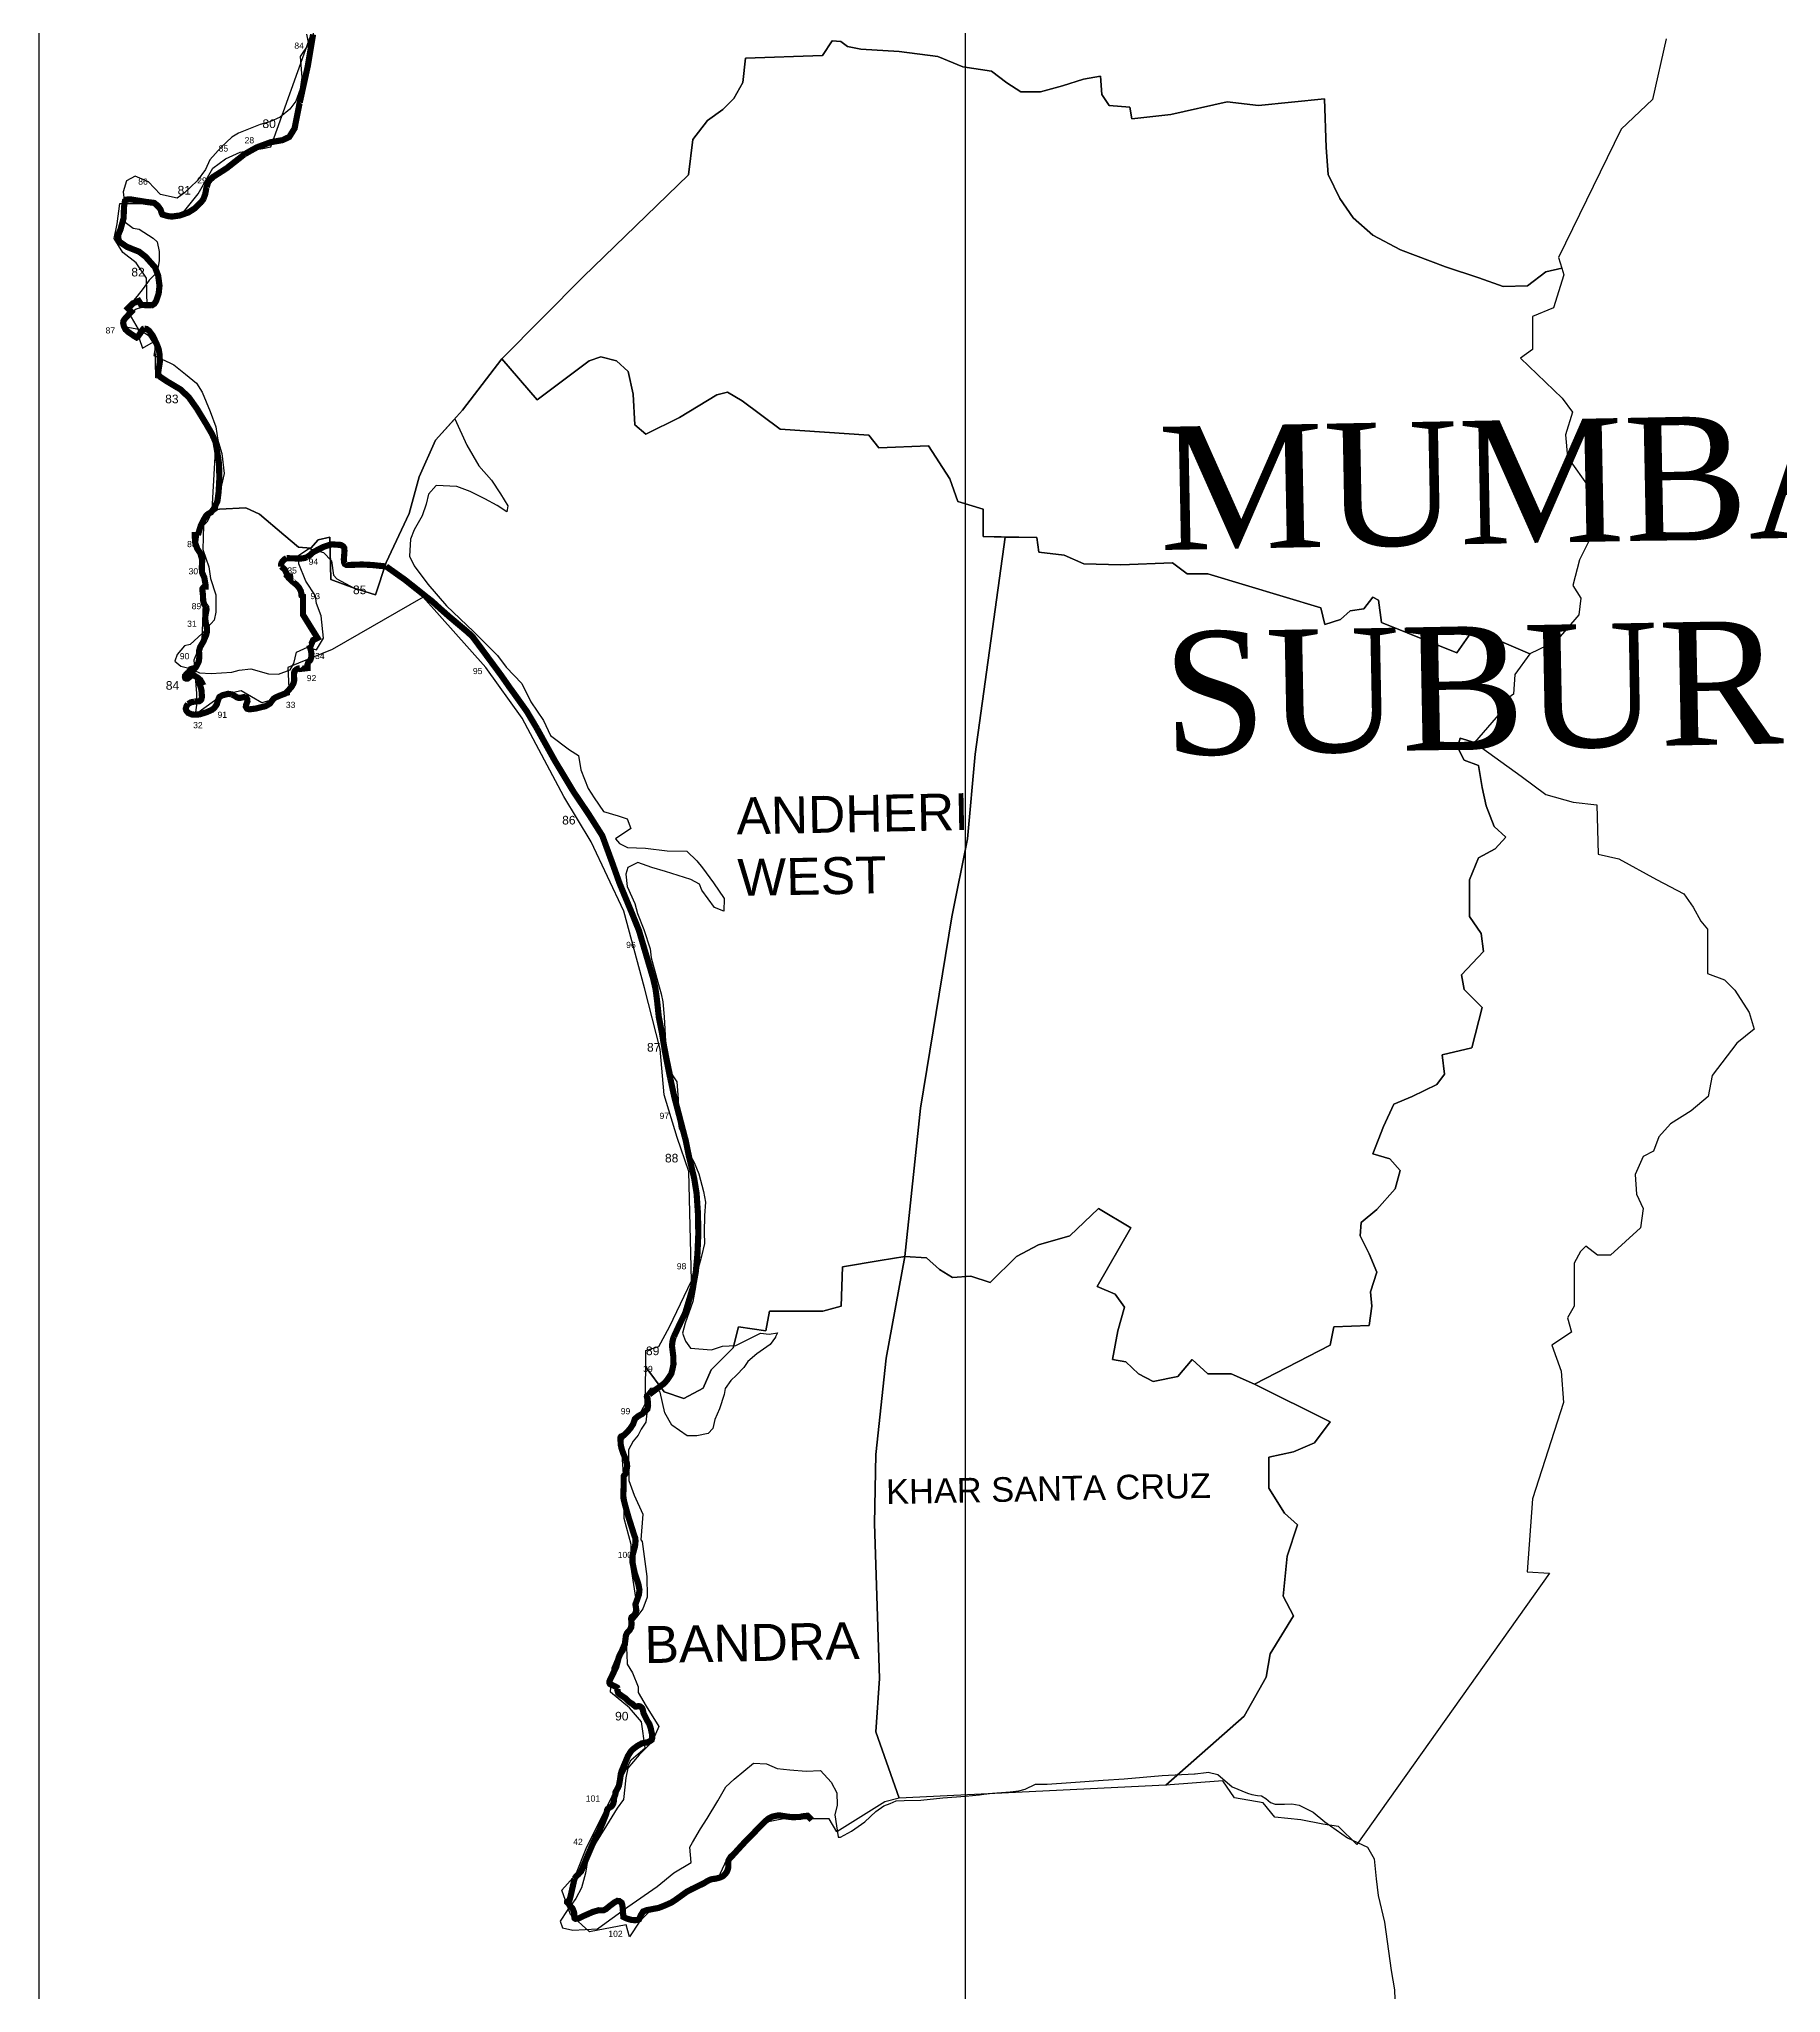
# Model space of a CAD drawing. Header units: metres. Extents: x 261539 to 287678, y 2086645 to 2213332.
# Drawn here: x 266023 to 280170, y 2106264 to 2122128 of the extents above; entities that cross this region are included whole.
import ezdxf

# ---------------------------------------------------------------- set-up
doc = ezdxf.new("R2010")
doc.units = ezdxf.units.M
for name, color, linetype in [('ARTIFICIALLY PROTECTED', 10, 'Continuous'), ('COASTLINE', 5, 'Continuous'), ('DISTRICT BOUNDRY', 86, 'Continuous'), ('NATURALLY PROTECTED', 3, 'Continuous'), ('ROCKY AREA', 12, 'Continuous'), ('TALUKA NAME', 5, 'Continuous'), ('UNPROTECTED', 130, 'Continuous'), ('UNPROTECTED DUE TO CREEK', 150, 'Continuous'), ('village', 22, 'Continuous'), ('VILLAGE BOUNDRY', 10, 'Continuous'), ('VILLAGE NAME', 250, 'Continuous')]:
    doc.layers.add(name, color=color, linetype=linetype)
doc.styles.get("Standard").update_dxf_attribs({"font": 'arial.ttf'})
picture_1 = doc.add_image_def('image1.ecw', size_in_pixel=(402950, 2287719.0))

msp = doc.modelspace()

# ---------------------------------------------------------------- linework, layer by layer
at = {"layer": 'ARTIFICIALLY PROTECTED', "const_width": 50, "flags": 128}
for points in [[(268248, 2122166), (268205, 2121908), (268140, 2121613)], [(267693, 2121194), (267691, 2121193), (267547, 2121080), (267505, 2121053), (267436, 2121009), (267423, 2120996)], [(267358, 2120831), (267356, 2120826), (267336, 2120801), (267288, 2120754), (267236, 2120721), (267166, 2120696), (267101, 2120687), (267068, 2120691), (267024, 2120704), (267019, 2120714), (267013, 2120733), (267010, 2120743), (266988, 2120774), (266958, 2120798), (266894, 2120806), (266763, 2120827), (266733, 2120825), (266720, 2120813), (266713, 2120768), (266709, 2120673), (266684, 2120582), (266666, 2120540), (266665, 2120508), (266678, 2120481), (266735, 2120442), (266789, 2120420)], [(266939, 2119967), (266853, 2119969), (266832, 2120002), (266786, 2119983), (266744, 2119941), (266772, 2119913), (266753, 2119894), (266716, 2119853), (266707, 2119838), (266706, 2119821), (266712, 2119796), (266726, 2119769), (266747, 2119750), (266795, 2119717), (266815, 2119705), (266824, 2119711), (266849, 2119746), (266869, 2119775), (266877, 2119778)], [(267313, 2118102), (267287, 2118101), (267290, 2118041), (267307, 2117991), (267327, 2117961)], [(268033, 2117914), (268053, 2117913), (268138, 2117910), (268164, 2117912), (268183, 2117916), (268199, 2117922)], [(268217, 2117208), (268233, 2117212), (268248, 2117248), (268268, 2117257), (268284, 2117265), (268167, 2117453), (268166, 2117474), (268167, 2117505), (268167, 2117604), (268154, 2117611), (268152, 2117630), (268149, 2117646), (268133, 2117675), (268114, 2117697), (268086, 2117719), (268061, 2117742), (268054, 2117750), (268063, 2117751), (268062, 2117763), (268046, 2117761), (268036, 2117783), (268020, 2117818), (267990, 2117847)], [(267374, 2117700), (267375, 2117693), (267375, 2117682), (267362, 2117681), (267354, 2117673), (267349, 2117664), (267349, 2117653), (267353, 2117622), (267356, 2117566), (267364, 2117538), (267377, 2117520)], [(269174, 2117595), (269214, 2117564), (269281, 2117503), (269349, 2117443), (269505, 2117312), (269544, 2117275), (269645, 2117139), (269775, 2116963), (269847, 2116860), (269882, 2116812), (269984, 2116669), (270066, 2116531)], [(267366, 2117258), (267357, 2117236), (267331, 2117192), (267322, 2117161), (267324, 2117106), (267319, 2117071), (267300, 2117033), (267277, 2117007), (267270, 2117001), (267264, 2117015), (267254, 2117012), (267245, 2116997), (267235, 2116986), (267218, 2116971), (267208, 2116958), (267207, 2116949), (267210, 2116939), (267218, 2116935), (267229, 2116936), (267246, 2116949), (267263, 2116963), (267274, 2116965), (267290, 2116956), (267315, 2116940), (267333, 2116924), (267344, 2116904), (267323, 2116897), (267334, 2116872), (267342, 2116840), (267344, 2116810), (267346, 2116789), (267340, 2116766), (267333, 2116757), (267322, 2116751), (267284, 2116749)], [(268141, 2117019), (268145, 2117014), (268204, 2117021), (268203, 2117048), (268208, 2117065), (268215, 2117073)], [(267439, 2116692), (267449, 2116701), (267466, 2116726), (267476, 2116760), (267487, 2116786), (267511, 2116800), (267559, 2116812), (267588, 2116807), (267591, 2116805)], [(270677, 2115442), (270680, 2115434), (270737, 2115274), (270846, 2115011), (270895, 2114890), (270946, 2114717), (271009, 2114504), (271028, 2114423), (271037, 2114360), (271043, 2114311), (271056, 2114188), (271066, 2114138)], [(271148, 2113694), (271151, 2113682), (271182, 2113538), (271221, 2113390), (271267, 2113213)], [(271338, 2112901), (271344, 2112874), (271363, 2112755), (271374, 2112592), (271377, 2112427), (271370, 2112267), (271357, 2112121), (271335, 2112000), (271271, 2111786), (271215, 2111671), (271179, 2111593)], [(270978, 2111122), (270970, 2111118), (270962, 2111112), (270963, 2111100), (270968, 2111058), (270969, 2111032), (270963, 2111003), (270923, 2110966), (270885, 2110945), (270862, 2110924), (270847, 2110881), (270832, 2110859), (270829, 2110853), (270805, 2110824), (270774, 2110793), (270750, 2110782), (270746, 2110777), (270744, 2110770), (270747, 2110714), (270753, 2110687), (270754, 2110682), (270768, 2110642), (270788, 2110594), (270797, 2110565), (270799, 2110540), (270793, 2110504), (270785, 2110478), (270775, 2110467), (270771, 2110460), (270770, 2110449)], [(270770, 2110449), (270770, 2110363), (270768, 2110315), (270769, 2110280), (270781, 2110229), (270811, 2110123), (270856, 2109981), (270864, 2109960), (270865, 2109954), (270867, 2109932), (270863, 2109892), (270843, 2109817), (270842, 2109760), (270861, 2109670), (270890, 2109583), (270899, 2109537), (270895, 2109500), (270879, 2109454), (270866, 2109419), (270869, 2109401), (270874, 2109369), (270866, 2109344), (270851, 2109327), (270835, 2109315), (270831, 2109303), (270835, 2109258), (270832, 2109232), (270820, 2109211), (270797, 2109185), (270789, 2109166), (270780, 2109093), (270762, 2109044), (270749, 2109026), (270742, 2109013), (270732, 2108992), (270729, 2108982), (270711, 2108912), (270663, 2108812), (270655, 2108794), (270654, 2108782), (270659, 2108772), (270698, 2108754), (270718, 2108743), (270721, 2108735)], [(270926, 2108292), (270919, 2108290), (270883, 2108270), (270852, 2108247), (270831, 2108227), (270806, 2108189), (270758, 2108075), (270752, 2108059), (270750, 2108051), (270748, 2108045), (270740, 2107989), (270732, 2107947), (270724, 2107929), (270704, 2107893), (270704, 2107881), (270701, 2107869), (270694, 2107855), (270693, 2107843), (270691, 2107820), (270686, 2107800), (270678, 2107786), (270670, 2107777), (270657, 2107769), (270640, 2107757), (270636, 2107748), (270628, 2107714), (270604, 2107654)], [(270372, 2107193), (270338, 2107043), (270329, 2107013), (270319, 2107008), (270312, 2107003), (270312, 2106999), (270330, 2106979), (270356, 2106948), (270368, 2106918), (270369, 2106886), (270372, 2106870), (270380, 2106865), (270405, 2106869), (270451, 2106891), (270522, 2106922), (270568, 2106935), (270607, 2106934), (270629, 2106946), (270660, 2106972), (270698, 2107000), (270719, 2107011), (270736, 2107009), (270754, 2106996), (270760, 2106977), (270763, 2106948), (270768, 2106881), (270794, 2106868), (270831, 2106857), (270861, 2106854), (270885, 2106856), (270896, 2106861), (270910, 2106895), (270929, 2106925), (270955, 2106935), (271002, 2106944), (271055, 2106954), (271096, 2106970), (271124, 2106982), (271158, 2106997), (271193, 2107020), (271286, 2107087), (271325, 2107107), (271422, 2107154), (271452, 2107173), (271470, 2107182), (271490, 2107188), (271516, 2107191), (271542, 2107197), (271566, 2107206), (271581, 2107215), (271594, 2107228), (271606, 2107243), (271614, 2107259), (271620, 2107281), (271620, 2107307), (271620, 2107320), (271622, 2107338), (271627, 2107349), (271743, 2107476), (271887, 2107624), (271922, 2107658), (271938, 2107673), (271955, 2107684), (271975, 2107694), (272000, 2107700), (272027, 2107705), (272044, 2107704), (272094, 2107696), (272144, 2107690), (272204, 2107693), (272226, 2107698), (272264, 2107702), (272298, 2107669)]]:
    msp.add_lwpolyline(points, dxfattribs=at)
at = {"layer": 'COASTLINE', "flags": 128}
msp.add_lwpolyline([(268257, 2122221), (268205, 2121908), (268139, 2121611), (268098, 2121403), (268055, 2121334), (268001, 2121308), (267904, 2121291), (267791, 2121249), (267691, 2121193), (267547, 2121080), (267505, 2121053), (267436, 2121009), (267411, 2120985), (267396, 2120965), (267382, 2120922), (267372, 2120868), (267356, 2120826), (267336, 2120801), (267288, 2120754), (267236, 2120721), (267166, 2120696), (267101, 2120687), (267068, 2120691), (267024, 2120704), (267019, 2120714), (267010, 2120743), (266988, 2120774), (266958, 2120798), (266894, 2120806), (266763, 2120827), (266733, 2120825), (266720, 2120813), (266713, 2120768), (266709, 2120673), (266684, 2120582), (266666, 2120540), (266665, 2120508), (266678, 2120481), (266735, 2120442), (266835, 2120402), (266888, 2120361), (266965, 2120274), (266990, 2120207), (267001, 2120126), (266994, 2120062), (266974, 2120003), (266960, 2119980), (266941, 2119967), (266853, 2119969), (266832, 2120002), (266786, 2119983), (266744, 2119941), (266772, 2119913), (266753, 2119894), (266716, 2119853), (266707, 2119838), (266706, 2119821), (266712, 2119796), (266726, 2119769), (266747, 2119750), (266795, 2119717), (266815, 2119705), (266824, 2119711), (266849, 2119746), (266869, 2119775), (266877, 2119778), (266897, 2119774), (266916, 2119760), (266947, 2119719), (266980, 2119648), (266994, 2119611), (267001, 2119571), (267004, 2119509), (266998, 2119470), (266990, 2119421), (266993, 2119403), (267007, 2119385), (267068, 2119345), (267174, 2119282), (267241, 2119217), (267304, 2119128), (267383, 2118998), (267428, 2118920), (267456, 2118855), (267472, 2118763), (267484, 2118683), (267487, 2118564), (267481, 2118450), (267471, 2118374), (267440, 2118312), (267420, 2118286), (267396, 2118273), (267379, 2118257), (267360, 2118226), (267335, 2118174), (267313, 2118102), (267287, 2118101), (267290, 2118041), (267307, 2117991), (267333, 2117952), (267347, 2117928), (267347, 2117881), (267344, 2117834), (267347, 2117795), (267365, 2117755), (267375, 2117693), (267375, 2117682), (267362, 2117681), (267354, 2117673), (267349, 2117664), (267349, 2117653), (267353, 2117622), (267356, 2117566), (267364, 2117538), (267381, 2117514), (267383, 2117495), (267373, 2117443), (267373, 2117416), (267378, 2117378), (267385, 2117355), (267387, 2117318), (267379, 2117288), (267357, 2117236), (267331, 2117192), (267322, 2117161), (267324, 2117106), (267319, 2117071), (267300, 2117033), (267277, 2117007), (267270, 2117001), (267264, 2117015), (267254, 2117012), (267245, 2116997), (267235, 2116986), (267218, 2116971), (267208, 2116958), (267207, 2116949), (267210, 2116939), (267218, 2116935), (267229, 2116936), (267246, 2116949), (267263, 2116963), (267274, 2116965), (267290, 2116956), (267315, 2116940), (267333, 2116924), (267344, 2116904), (267323, 2116897), (267334, 2116872), (267342, 2116840), (267344, 2116810), (267346, 2116789), (267340, 2116766), (267333, 2116757), (267322, 2116751), (267284, 2116749), (267257, 2116743), (267232, 2116730), (267220, 2116712), (267214, 2116691), (267219, 2116675), (267234, 2116657), (267265, 2116644), (267290, 2116643), (267326, 2116645), (267384, 2116663), (267429, 2116683), (267449, 2116701), (267466, 2116726), (267476, 2116760), (267487, 2116786), (267511, 2116800), (267559, 2116812), (267588, 2116807), (267614, 2116794), (267630, 2116783), (267644, 2116779), (267659, 2116779), (267687, 2116786), (267707, 2116779), (267714, 2116767), (267715, 2116750), (267705, 2116724), (267702, 2116707), (267712, 2116691), (267730, 2116686), (267781, 2116692), (267863, 2116712), (267898, 2116733), (267926, 2116771), (267942, 2116782), (267977, 2116797), (268021, 2116814), (268043, 2116835), (268068, 2116862), (268075, 2116872), (268089, 2116896), (268095, 2116922), (268093, 2116964), (268095, 2116988), (268102, 2117001), (268116, 2117012), (268126, 2117017), (268141, 2117019), (268145, 2117014), (268204, 2117021), (268203, 2117048), (268208, 2117065), (268227, 2117088), (268233, 2117107), (268235, 2117139), (268228, 2117174), (268217, 2117208), (268233, 2117212), (268248, 2117248), (268268, 2117257), (268284, 2117265), (268167, 2117453), (268166, 2117474), (268167, 2117505), (268167, 2117604), (268154, 2117611), (268152, 2117630), (268149, 2117646), (268133, 2117675), (268114, 2117697), (268086, 2117719), (268061, 2117742), (268054, 2117750), (268063, 2117751), (268062, 2117763), (268046, 2117761), (268036, 2117783), (268020, 2117818), (267990, 2117847), (267988, 2117862), (267992, 2117875), (267999, 2117887), (268016, 2117904), (268033, 2117914), (268053, 2117913), (268138, 2117910), (268164, 2117912), (268183, 2117916), (268199, 2117922), (268221, 2117937), (268248, 2117961), (268283, 2117980), (268333, 2118005), (268378, 2118020), (268405, 2118026), (268436, 2118023), (268474, 2118021), (268493, 2118009), (268502, 2117996), (268503, 2117971), (268498, 2117903), (268501, 2117876), (268506, 2117866), (268519, 2117859), (268534, 2117858), (268590, 2117860), (268645, 2117862), (268727, 2117858), (268842, 2117846), (268997, 2117736), (269214, 2117564), (269349, 2117443), (269505, 2117312), (269544, 2117275), (269645, 2117139), (269775, 2116963), (269847, 2116860), (269984, 2116669), (270079, 2116508), (270147, 2116376), (270212, 2116268), (270365, 2116014), (270486, 2115835), (270597, 2115660), (270680, 2115434), (270737, 2115274), (270846, 2115011), (270895, 2114890), (270946, 2114717), (271009, 2114504), (271028, 2114423), (271037, 2114360), (271043, 2114311), (271056, 2114188), (271082, 2114056), (271106, 2113906), (271151, 2113682), (271182, 2113538), (271221, 2113390), (271274, 2113189), (271300, 2113060), (271344, 2112874), (271363, 2112755), (271374, 2112592), (271377, 2112427), (271370, 2112267), (271357, 2112121), (271335, 2112000), (271271, 2111786), (271215, 2111671), (271176, 2111587), (271168, 2111558), (271163, 2111518), (271174, 2111430), (271175, 2111367), (271158, 2111292), (271126, 2111243), (271100, 2111213), (271057, 2111181), (271006, 2111144), (270978, 2111122), (270970, 2111118), (270962, 2111112), (270963, 2111100), (270968, 2111058), (270969, 2111032), (270963, 2111003), (270923, 2110966), (270885, 2110945), (270862, 2110924), (270847, 2110881), (270832, 2110859), (270829, 2110853), (270805, 2110824), (270774, 2110793), (270750, 2110782), (270746, 2110777), (270744, 2110770), (270747, 2110714), (270754, 2110682), (270768, 2110642), (270788, 2110594), (270797, 2110565), (270799, 2110540), (270793, 2110504), (270785, 2110478), (270775, 2110467), (270771, 2110460), (270770, 2110449), (270770, 2110363), (270768, 2110315), (270769, 2110280), (270781, 2110229), (270811, 2110123), (270856, 2109981), (270864, 2109960), (270867, 2109932), (270863, 2109892), (270843, 2109817), (270842, 2109760), (270861, 2109670), (270890, 2109583), (270899, 2109537), (270895, 2109500), (270879, 2109454), (270866, 2109419), (270869, 2109401), (270874, 2109369), (270866, 2109344), (270851, 2109327), (270835, 2109315), (270831, 2109303), (270835, 2109258), (270832, 2109232), (270820, 2109211), (270797, 2109185), (270789, 2109166), (270780, 2109093), (270762, 2109044), (270749, 2109026), (270742, 2109013), (270732, 2108992), (270729, 2108982), (270711, 2108912), (270663, 2108812), (270655, 2108794), (270654, 2108782), (270659, 2108772), (270698, 2108754), (270718, 2108743), (270721, 2108735), (270719, 2108723), (270722, 2108713), (270726, 2108698), (270739, 2108687), (270770, 2108666), (270786, 2108655), (270808, 2108633), (270824, 2108620), (270842, 2108610), (270852, 2108600), (270866, 2108589), (270876, 2108589), (270890, 2108593), (270904, 2108590), (270919, 2108579), (270925, 2108567), (270933, 2108532), (270960, 2108478), (270979, 2108447), (270990, 2108415), (271001, 2108363), (271001, 2108363), (271002, 2108332), (270998, 2108318), (270990, 2108312), (270973, 2108302), (270960, 2108297), (270942, 2108296), (270919, 2108290), (270883, 2108270), (270852, 2108247), (270831, 2108227), (270806, 2108189), (270758, 2108075), (270752, 2108059), (270748, 2108045), (270740, 2107989), (270732, 2107947), (270724, 2107929), (270704, 2107893), (270704, 2107881), (270701, 2107869), (270694, 2107855), (270693, 2107843), (270691, 2107820), (270686, 2107800), (270678, 2107786), (270670, 2107777), (270657, 2107769), (270640, 2107757), (270636, 2107748), (270628, 2107714), (270600, 2107644), (270574, 2107584), (270546, 2107530), (270512, 2107457), (270468, 2107354), (270426, 2107252), (270400, 2107224), (270387, 2107213), (270372, 2107193), (270338, 2107043), (270329, 2107013), (270319, 2107008), (270312, 2107003), (270312, 2106999), (270330, 2106979), (270356, 2106948), (270368, 2106918), (270369, 2106886), (270372, 2106870), (270380, 2106865), (270405, 2106869), (270451, 2106891), (270522, 2106922), (270568, 2106935), (270607, 2106934), (270629, 2106946), (270660, 2106972), (270698, 2107000), (270719, 2107011), (270736, 2107009), (270754, 2106996), (270760, 2106977), (270763, 2106948), (270768, 2106881), (270794, 2106868), (270831, 2106857), (270861, 2106854), (270885, 2106856), (270896, 2106861), (270910, 2106895), (270929, 2106925), (270955, 2106935), (271002, 2106944), (271055, 2106954), (271096, 2106970), (271124, 2106982), (271158, 2106997), (271207, 2107030), (271286, 2107087), (271325, 2107107), (271422, 2107154), (271452, 2107173), (271470, 2107182), (271490, 2107188), (271516, 2107191), (271542, 2107197), (271566, 2107206), (271581, 2107215), (271594, 2107228), (271606, 2107243), (271614, 2107259), (271620, 2107281), (271620, 2107307), (271620, 2107320), (271622, 2107338), (271627, 2107349), (271743, 2107476), (271887, 2107624), (271922, 2107658), (271938, 2107673), (271955, 2107684), (271975, 2107694), (272000, 2107700), (272027, 2107705), (272044, 2107704), (272094, 2107696), (272144, 2107690), (272204, 2107693), (272226, 2107698), (272264, 2107702), (272298, 2107669)], dxfattribs=at)
at = {"layer": 'DISTRICT BOUNDRY'}
msp.add_polyline3d([(268196, 2122169, 0), (268210, 2122088, 0), (268143, 2121988, 0), (268158, 2121815, 0), (268142, 2121722, 0), (268108, 2121624, 0), (268058, 2121560, 0), (267982, 2121493, 0), (267898, 2121456, 0), (267818, 2121436, 0), (267643, 2121365, 0), (267587, 2121331, 0), (267501, 2121250, 0), (267409, 2121147, 0), (267374, 2121069, 0), (267307, 2120977, 0), (267205, 2120879, 0), (267143, 2120836, 0), (267009, 2120867, 0), (266957, 2120921, 0), (266912, 2120970, 0), (266804, 2121014, 0), (266732, 2120977, 0), (266707, 2120887, 0), (266711, 2120841, 0), (266709, 2120806, 0), (266698, 2120705, 0), (266722, 2120643, 0), (266787, 2120592, 0), (266836, 2120586, 0), (266950, 2120512, 0), (266982, 2120481, 0), (266999, 2120403, 0), (266998, 2120327, 0), (266982, 2120236, 0), (266917, 2120172, 0), (266867, 2120102, 0), (266820, 2120042, 0), (266729, 2119935, 0), (266772, 2119870, 0), (266828, 2119772, 0), (266835, 2119698, 0), (266864, 2119619, 0), (266952, 2119669, 0), (266965, 2119621, 0), (266956, 2119560, 0), (267085, 2119500, 0), (267117, 2119482, 0), (267213, 2119407, 0), (267300, 2119335, 0), (267346, 2119260, 0), (267412, 2119104, 0), (267457, 2118979, 0), (267474, 2118872, 0), (267507, 2118763, 0), (267525, 2118601, 0), (267491, 2118447, 0), (267466, 2118301, 0), (267441, 2118284, 0), (267416, 2118267, 0), (267401, 2118236, 0), (267386, 2118205, 0), (267358, 2118178, 0), (267354, 2117983, 0), (267401, 2117842, 0), (267415, 2117748, 0), (267457, 2117617, 0), (267459, 2117475, 0), (267445, 2117409, 0), (267348, 2117302, 0), (267251, 2117213, 0), (267204, 2117201, 0), (267145, 2117131, 0), (267125, 2117077, 0), (267175, 2117036, 0), (267250, 2117017, 0), (267325, 2116982, 0), (267420, 2116978, 0), (267587, 2116989, 0), (267647, 2117003, 0), (267742, 2117014, 0), (267887, 2116973, 0), (267968, 2116972, 0), (268061, 2117006, 0), (268092, 2117057, 0), (268114, 2117149, 0), (268202, 2117190, 0), (268276, 2117169, 0), (268333, 2117263, 0), (268315, 2117444, 0), (268277, 2117545, 0), (268267, 2117608, 0), (268188, 2117726, 0), (268133, 2117867, 0), (268131, 2117936, 0), (268214, 2117993, 0), (268334, 2117959, 0), (268399, 2117891, 0), (268413, 2117776, 0), (268442, 2117745, 0), (268582, 2117669, 0), (268754, 2117616, 0), (268843, 2117877, 0), (269028, 2118276, 0), (269085, 2118480, 0), (269111, 2118573, 0), (269242, 2118871, 0), (269399, 2119044, 0), (269496, 2118830, 0), (269593, 2118664, 0), (269696, 2118546, 0), (269770, 2118437, 0), (269831, 2118339, 0), (269822, 2118289, 0), (269743, 2118341, 0), (269643, 2118395, 0), (269523, 2118454, 0), (269417, 2118496, 0), (269248, 2118504, 0), (269186, 2118433, 0), (269166, 2118351, 0), (269135, 2118257, 0), (269070, 2118143, 0), (269039, 2118067, 0), (269031, 2117931, 0), (269068, 2117851, 0), (269181, 2117701, 0), (269333, 2117526, 0), (269552, 2117318, 0), (269745, 2117123, 0), (269815, 2117029, 0), (269943, 2116895, 0), (270016, 2116747, 0), (270120, 2116596, 0), (270177, 2116474, 0), (270330, 2116356, 0), (270403, 2116312, 0), (270423, 2116195, 0), (270481, 2116043, 0), (270530, 2115968, 0), (270608, 2115856, 0), (270726, 2115820, 0), (270798, 2115798, 0), (270829, 2115719, 0), (270703, 2115635, 0), (270736, 2115597, 0), (270803, 2115565, 0), (270949, 2115558, 0), (271125, 2115537, 0), (271283, 2115535, 0), (271365, 2115456, 0), (271411, 2115399, 0), (271500, 2115278, 0), (271587, 2115149, 0), (271583, 2115048, 0), (271509, 2115077, 0), (271406, 2115219, 0), (271387, 2115266, 0), (271317, 2115303, 0), (271111, 2115370, 0), (271000, 2115403, 0), (270885, 2115443, 0), (270804, 2115401, 0), (270789, 2115347, 0), (270798, 2115248, 0), (270862, 2115109, 0), (270882, 2115029, 0), (270934, 2114898, 0), (270986, 2114742, 0), (270995, 2114668, 0), (271047, 2114472, 0), (271076, 2114377, 0), (271089, 2114311, 0), (271099, 2114190, 0), (271110, 2113988, 0), (271136, 2113862, 0), (271164, 2113717, 0), (271203, 2113662, 0), (271212, 2113521, 0), (271209, 2113379, 0), (271222, 2113285, 0), (271290, 2113155, 0), (271317, 2113056, 0), (271342, 2113006, 0), (271380, 2112914, 0), (271419, 2112770, 0), (271434, 2112685, 0), (271426, 2112575, 0), (271424, 2112439, 0), (271426, 2112348, 0), (271403, 2112247, 0), (271353, 2112064, 0), (271353, 2111996, 0), (271332, 2111878, 0), (271270, 2111701, 0), (271248, 2111622, 0), (271273, 2111557, 0), (271314, 2111499, 0), (271485, 2111484, 0), (271572, 2111515, 0), (271682, 2111521, 0), (271881, 2111621, 0), (271952, 2111613, 0), (272020, 2111624, 0), (272005, 2111592, 0), (272003, 2111587, 0), (271961, 2111529, 0), (271851, 2111454, 0), (271779, 2111390, 0), (271746, 2111341, 0), (271688, 2111279, 0), (271640, 2111236, 0), (271595, 2111171, 0), (271586, 2111122, 0), (271548, 2111006, 0), (271512, 2110921, 0), (271494, 2110847, 0), (271458, 2110807, 0), (271366, 2110788, 0), (271287, 2110787, 0), (271161, 2110874, 0), (271105, 2110974, 0), (271067, 2111142, 0), (271033, 2111178, 0), (270988, 2111172, 0), (270936, 2111107, 0), (270953, 2111034, 0), (270959, 2110970, 0), (270950, 2110897, 0), (270914, 2110841, 0), (270888, 2110792, 0), (270848, 2110743, 0), (270809, 2110673, 0), (270810, 2110575, 0), (270812, 2110424, 0), (270855, 2110306, 0), (270927, 2110151, 0), (270911, 2109943, 0), (270920, 2109928, 0), (270943, 2109766, 0), (270959, 2109644, 0), (270961, 2109476, 0), (270925, 2109382, 0), (270886, 2109329, 0), (270835, 2109267, 0), (270799, 2109203, 0), (270791, 2109102, 0), (270797, 2109014, 0), (270798, 2108932, 0), (270842, 2108863, 0), (270889, 2108748, 0), (270889, 2108702, 0), (270954, 2108593, 0), (271056, 2108426, 0), (271003, 2108303, 0), (270897, 2108198, 0), (270804, 2108088, 0), (270789, 2108009, 0), (270770, 2107833, 0), (270718, 2107765, 0), (270631, 2107623, 0), (270547, 2107488, 0), (270481, 2107375, 0), (270461, 2107237, 0), (270428, 2107118, 0), (270383, 2107029, 0), (270311, 2106934, 0), (270254, 2106845, 0), (270273, 2106793, 0), (270359, 2106773, 0), (270557, 2106784, 0), (270629, 2106836, 0), (270804, 2106963, 0), (271044, 2107127, 0), (271177, 2107238, 0), (271320, 2107322, 0), (271309, 2107447, 0), (271331, 2107486, 0), (271394, 2107597, 0), (271450, 2107680, 0), (271535, 2107824, 0), (271601, 2107938, 0), (271667, 2107999, 0), (271825, 2108129, 0), (271931, 2108124, 0), (272017, 2108085, 0), (272121, 2108074, 0), (272252, 2108063, 0), (272368, 2108070, 0), (272457, 2107976, 0), (272501, 2107888, 0), (272505, 2107787, 0), (272487, 2107711, 0), (272514, 2107531, 0), (272514, 2107529, 0), (272532, 2107528, 0), (272622, 2107577, 0), (272729, 2107652, 0), (272820, 2107738, 0), (272884, 2107782, 0), (272935, 2107803, 0), (272984, 2107824, 0), (273048, 2107827, 0), (273185, 2107830, 0), (273364, 2107848, 0), (273547, 2107862, 0), (273661, 2107873, 0), (273696, 2107877, 0), (273696, 2107877, 0), (273767, 2107885, 0), (273910, 2107896, 0), (273979, 2107904, 0), (274032, 2107918, 0), (274115, 2107959, 0), (274209, 2107958, 0), (274403, 2107972, 0), (274664, 2107990, 0), (274836, 2108003, 0), (275145, 2108028, 0), (275408, 2108042, 0), (275412, 2108042, 0), (275501, 2108054, 0), (275519, 2108057, 0), (275597, 2108036, 0), (275712, 2107938, 0), (275838, 2107885, 0), (275873, 2107874, 0), (275919, 2107866, 0), (275950, 2107864, 0), (275986, 2107842, 0), (276024, 2107811, 0), (276063, 2107797, 0), (276137, 2107796, 0), (276197, 2107799, 0), (276257, 2107787, 0), (276371, 2107730, 0), (276464, 2107652, 0), (276649, 2107522, 0), (276812, 2107447, 0), (276865, 2107352, 0), (276882, 2107191, 0), (276898, 2107056, 0), (276950, 2106837, 0), (277004, 2106446, 0), (277031, 2106288, 0), (277034, 2106209, 0)], dxfattribs=at)
at = {"layer": 'NATURALLY PROTECTED', "const_width": 50, "flags": 128}
for points in [[(268140, 2121613), (268139, 2121611), (268098, 2121403), (268055, 2121334), (268001, 2121308), (267910, 2121292), (267904, 2121291), (267791, 2121249), (267738, 2121220)], [(267384, 2120926), (267382, 2120922), (267372, 2120868), (267358, 2120831)], [(266789, 2120420), (266835, 2120402), (266888, 2120361), (266965, 2120274), (266990, 2120207), (267001, 2120126), (266994, 2120062), (266974, 2120003), (266960, 2119980), (266941, 2119967), (266939, 2119967)], [(266877, 2119778), (266877, 2119778), (266897, 2119774), (266916, 2119760), (266947, 2119719), (266980, 2119648), (266994, 2119611), (267001, 2119571), (267004, 2119509), (266998, 2119470), (266990, 2119421), (266993, 2119403), (267007, 2119385), (267068, 2119345), (267174, 2119282), (267241, 2119217), (267304, 2119128), (267383, 2118998), (267428, 2118920), (267456, 2118855), (267472, 2118763), (267484, 2118683), (267487, 2118564), (267481, 2118450), (267471, 2118374), (267440, 2118312), (267420, 2118286), (267396, 2118273), (267379, 2118257), (267360, 2118226), (267335, 2118174), (267313, 2118102)], [(268199, 2117922), (268221, 2117937), (268248, 2117961), (268283, 2117980), (268333, 2118005), (268378, 2118020), (268405, 2118026), (268436, 2118023), (268474, 2118021), (268493, 2118009), (268502, 2117996), (268503, 2117971), (268498, 2117903), (268501, 2117876), (268505, 2117869)], [(268842, 2117846), (268997, 2117736), (269174, 2117595)], [(267284, 2116749), (267257, 2116743), (267232, 2116730)], [(270066, 2116531), (270212, 2116268), (270365, 2116014), (270486, 2115835), (270597, 2115660), (270677, 2115442)], [(271066, 2114138), (271082, 2114056), (271106, 2113906), (271148, 2113694)], [(271267, 2113213), (271274, 2113189), (271300, 2113060), (271338, 2112901)], [(271179, 2111593), (271176, 2111587), (271168, 2111558), (271163, 2111518), (271174, 2111430), (271175, 2111367), (271167, 2111329)], [(270721, 2108735), (270719, 2108723), (270722, 2108713), (270726, 2108698), (270739, 2108687), (270770, 2108666), (270786, 2108655), (270808, 2108633), (270824, 2108620), (270842, 2108610), (270852, 2108600), (270866, 2108589), (270876, 2108589), (270890, 2108593), (270904, 2108590), (270919, 2108579), (270925, 2108567), (270933, 2108532), (270960, 2108478), (270979, 2108447), (270990, 2108415), (271001, 2108363), (271001, 2108363), (271002, 2108332), (270998, 2108318), (270990, 2108312), (270973, 2108302), (270960, 2108297), (270942, 2108296), (270926, 2108292)]]:
    msp.add_lwpolyline(points, dxfattribs=at)
at = {"layer": 'UNPROTECTED', "const_width": 50, "flags": 128}
for points in [[(267738, 2121220), (267693, 2121194)], [(267423, 2120996), (267411, 2120985), (267396, 2120965), (267384, 2120926)], [(267327, 2117961), (267333, 2117952), (267347, 2117928), (267347, 2117881), (267344, 2117834), (267347, 2117795), (267365, 2117755), (267374, 2117700)], [(267990, 2117847), (267988, 2117862), (267992, 2117875), (267999, 2117887), (268016, 2117904), (268033, 2117914), (268033, 2117914)], [(267377, 2117520), (267381, 2117514), (267383, 2117495), (267373, 2117443), (267373, 2117416), (267378, 2117378), (267385, 2117355), (267387, 2117318), (267379, 2117288), (267366, 2117258)], [(268215, 2117073), (268227, 2117088), (268233, 2117107), (268235, 2117139), (268228, 2117174), (268217, 2117208)], [(267591, 2116805), (267614, 2116794), (267630, 2116783), (267644, 2116779), (267659, 2116779), (267687, 2116786), (267707, 2116779), (267714, 2116767), (267715, 2116750), (267705, 2116724), (267702, 2116707), (267712, 2116691), (267730, 2116686), (267781, 2116692), (267863, 2116712), (267898, 2116733), (267926, 2116771), (267942, 2116782), (267977, 2116797), (268021, 2116814), (268043, 2116835), (268068, 2116862), (268075, 2116872), (268089, 2116896), (268095, 2116922), (268093, 2116964), (268095, 2116988), (268102, 2117001), (268116, 2117012), (268126, 2117017), (268141, 2117019)], [(267232, 2116730), (267220, 2116712), (267214, 2116691), (267219, 2116675), (267234, 2116657), (267265, 2116644), (267290, 2116643), (267326, 2116645), (267384, 2116663), (267429, 2116683), (267439, 2116692)], [(271167, 2111330), (271158, 2111292), (271126, 2111243), (271100, 2111213), (271057, 2111181), (271006, 2111144), (270978, 2111122)], [(270604, 2107654), (270600, 2107644), (270574, 2107584), (270546, 2107530), (270512, 2107457), (270468, 2107354), (270426, 2107252), (270400, 2107224), (270387, 2107213), (270372, 2107193)]]:
    msp.add_lwpolyline(points, dxfattribs=at)
at = {"layer": 'UNPROTECTED DUE TO CREEK', "const_width": 50, "flags": 128}
msp.add_lwpolyline([(268505, 2117869), (268506, 2117866), (268519, 2117859), (268534, 2117858), (268645, 2117862), (268727, 2117858), (268842, 2117846)], dxfattribs=at)
at = {"layer": 'village'}
msp.add_polyline3d([(279238, 2122130, 0), (279126, 2121637, 0), (278872, 2121397, 0), (278364, 2120354, 0), (278391, 2120267, 0), (278259, 2120238, 0), (278110, 2120125, 0), (277914, 2120119, 0), (277717, 2120191, 0), (277444, 2120280, 0), (277081, 2120417, 0), (276855, 2120536, 0), (276695, 2120678, 0), (276588, 2120833, 0), (276492, 2121029, 0), (276475, 2121249, 0), (276463, 2121642, 0), (275927, 2121588, 0), (275672, 2121618, 0), (275214, 2121517, 0), (274899, 2121481, 0), (274881, 2121576, 0), (274714, 2121588, 0), (274655, 2121678, 0), (274643, 2121826, 0), (274506, 2121802, 0), (274334, 2121749, 0), (274155, 2121701, 0), (273995, 2121701, 0), (273882, 2121773, 0), (273757, 2121868, 0), (273525, 2121903, 0), (273323, 2121987, 0), (273007, 2122028, 0), (272698, 2122046, 0), (272588, 2122068, 0), (272535, 2122109, 0), (272463, 2122115, 0), (272386, 2121996, 0), (271761, 2121972, 0), (271738, 2121776, 0), (271666, 2121645, 0), (271577, 2121556, 0), (271452, 2121467, 0), (271333, 2121312, 0), (271298, 2121027, 0), (270441, 2120199, 0), (269781, 2119533, 0), (269462, 2119114, 0), (269242, 2118871, 0), (269111, 2118573, 0), (269028, 2118276, 0), (268843, 2117877, 0), (268754, 2117616, 0), (268582, 2117669, 0), (268391, 2117741, 0), (268385, 2118085, 0), (268290, 2118062, 0), (268231, 2117996, 0), (268130, 2118002, 0), (268011, 2118103, 0), (267814, 2118270, 0), (267701, 2118323, 0), (267487, 2118311, 0), (267428, 2118306, 0), (267458, 2118835, 0), (267357, 2119031, 0), (267268, 2119176, 0), (267144, 2119301, 0), (267054, 2119361, 0), (266971, 2119378, 0), (266965, 2119640, 0), (266918, 2119717, 0), (266834, 2119771, 0), (266698, 2119795, 0), (266733, 2119878, 0), (266811, 2119937, 0), (266900, 2119961, 0), (266894, 2120187, 0), (266811, 2120312, 0), (266704, 2120395, 0), (266632, 2120508, 0), (266656, 2120627, 0), (266680, 2120794, 0), (266935, 2120794, 0), (267007, 2120722, 0), (267096, 2120699, 0), (267197, 2120722, 0), (267316, 2120871, 0), (267435, 2121079, 0), (267536, 2121157, 0), (267655, 2121210, 0), (267839, 2121240, 0), (267905, 2121254, 0), (268226, 2122152, 0)], dxfattribs=at)
for points in [[(278391, 2120267, 0), (278407, 2120213, 0), (278322, 2119945, 0), (278153, 2119875, 0), (278153, 2119607, 0), (278054, 2119537, 0), (278393, 2119212, 0), (278477, 2119100, 0), (278421, 2118916, 0), (278435, 2118733, 0), (278618, 2118479, 0), (278660, 2118155, 0), (278534, 2117901, 0), (278480, 2117692, 0), (278544, 2117589, 0), (278528, 2117454, 0), (278528, 2117454, 0), (278345, 2117240, 0), (278131, 2117137, 0), (277671, 2117335, 0), (277538, 2117145, 0), (276926, 2117391, 0), (276902, 2117573, 0), (276855, 2117597, 0), (276783, 2117502, 0), (276672, 2117486, 0), (276593, 2117415, 0), (276466, 2117375, 0), (276434, 2117510, 0), (275515, 2117787, 0), (275348, 2117787, 0), (275229, 2117875, 0), (274809, 2117859, 0), (274508, 2117867, 0), (274349, 2117938, 0), (274143, 2117962, 0), (274127, 2118081, 0), (273691, 2118089, 0), (273691, 2118311, 0), (273485, 2118374, 0), (273421, 2118557, 0), (273247, 2118826, 0), (272842, 2118810, 0), (272763, 2118913, 0), (272042, 2118961, 0), (271732, 2119191, 0), (271613, 2119262, 0), (271526, 2119239, 0), (271225, 2119056, 0), (270950, 2118921, 0), (270861, 2118997, 0), (270847, 2119246, 0), (270807, 2119429, 0), (270712, 2119516, 0), (270585, 2119548, 0), (270490, 2119516, 0), (270069, 2119199, 0), (269781, 2119533, 0), (270441, 2120199, 0), (271298, 2121027, 0), (271333, 2121312, 0), (271452, 2121467, 0), (271577, 2121556, 0), (271666, 2121645, 0), (271738, 2121776, 0), (271761, 2121972, 0), (272386, 2121996, 0), (272463, 2122115, 0), (272535, 2122109, 0), (272588, 2122068, 0), (272698, 2122046, 0), (273007, 2122028, 0), (273323, 2121987, 0), (273525, 2121903, 0), (273757, 2121868, 0), (273882, 2121773, 0), (273995, 2121701, 0), (274155, 2121701, 0), (274334, 2121749, 0), (274506, 2121802, 0), (274643, 2121826, 0), (274655, 2121678, 0), (274714, 2121588, 0), (274881, 2121576, 0), (274899, 2121481, 0), (275214, 2121517, 0), (275672, 2121618, 0), (275927, 2121588, 0), (276463, 2121642, 0), (276475, 2121249, 0), (276492, 2121029, 0), (276588, 2120833, 0), (276695, 2120678, 0), (276855, 2120536, 0), (277081, 2120417, 0), (277444, 2120280, 0), (277717, 2120191, 0), (277914, 2120119, 0), (278110, 2120125, 0), (278259, 2120238, 0)], [(273870, 2118085, 0), (273626, 2116321, 0), (273563, 2115634, 0), (273436, 2115000, 0), (273182, 2113448, 0), (273055, 2112242, 0), (272854, 2112211, 0), (272548, 2112158, 0), (272537, 2111841, 0), (272389, 2111798, 0), (271956, 2111798, 0), (271924, 2111640, 0), (271702, 2111671, 0), (271660, 2111502, 0), (271480, 2111322, 0), (271417, 2111174, 0), (271258, 2111090, 0), (271099, 2111143, 0), (270951, 2111344, 0), (270951, 2111481, 0), (271057, 2111513, 0), (271142, 2111671, 0), (271321, 2112046, 0), (271300, 2112934, 0), (271205, 2113209, 0), (271099, 2113557, 0), (271068, 2113928, 0), (270941, 2114424, 0), (270772, 2115048, 0), (270507, 2115609, 0), (270285, 2115979, 0), (269947, 2116613, 0), (269651, 2117025, 0), (269143, 2117596, 0), (268403, 2117173, 0), (268044, 2117025, 0), (268055, 2116803, 0), (267832, 2116740, 0), (267663, 2116835, 0), (267515, 2116803, 0), (267293, 2116645, 0), (267304, 2116719, 0), (267304, 2116814, 0), (267283, 2117089, 0), (267346, 2117247, 0), (267367, 2117765, 0), (267304, 2117987, 0), (267325, 2118146, 0), (267428, 2118306, 0), (267487, 2118311, 0), (267701, 2118323, 0), (267814, 2118270, 0), (268011, 2118103, 0), (268130, 2118002, 0), (268231, 2117996, 0), (268290, 2118062, 0), (268385, 2118085, 0), (268391, 2117741, 0), (268582, 2117669, 0), (268754, 2117616, 0), (268843, 2117877, 0), (269028, 2118276, 0), (269111, 2118573, 0), (269242, 2118871, 0), (269462, 2119114, 0), (269781, 2119533, 0), (270069, 2119199, 0), (270490, 2119516, 0), (270585, 2119548, 0), (270712, 2119516, 0), (270807, 2119429, 0), (270847, 2119246, 0), (270861, 2118997, 0), (270950, 2118921, 0), (271225, 2119056, 0), (271526, 2119239, 0), (271613, 2119262, 0), (271732, 2119191, 0), (272042, 2118961, 0), (272763, 2118913, 0), (272842, 2118810, 0), (273247, 2118826, 0), (273421, 2118557, 0), (273485, 2118374, 0), (273691, 2118311, 0), (273691, 2118089, 0)], [(274508, 2117867, 0), (274809, 2117859, 0), (275229, 2117875, 0), (275348, 2117787, 0), (275515, 2117787, 0), (276434, 2117510, 0), (276466, 2117375, 0), (276593, 2117415, 0), (276672, 2117486, 0), (276783, 2117502, 0), (276855, 2117597, 0), (276902, 2117573, 0), (276926, 2117391, 0), (277538, 2117145, 0), (277671, 2117335, 0), (278131, 2117137, 0), (278008, 2116968, 0), (277997, 2116809, 0), (277923, 2116756, 0), (277891, 2116661, 0), (277680, 2116418, 0), (277565, 2116453, 0), (277544, 2116379, 0), (277596, 2116273, 0), (277713, 2116231, 0), (277744, 2116051, 0), (277776, 2115903, 0), (277840, 2115734, 0), (277935, 2115649, 0), (277850, 2115554, 0), (277713, 2115480, 0), (277639, 2115301, 0), (277639, 2115004, 0), (277734, 2114867, 0), (277755, 2114719, 0), (277575, 2114529, 0), (277596, 2114412, 0), (277744, 2114264, 0), (277660, 2113937, 0), (277417, 2113882, 0), (277438, 2113723, 0), (277374, 2113639, 0), (277174, 2113543, 0), (277026, 2113480, 0), (276941, 2113300, 0), (276856, 2113078, 0), (276994, 2113036, 0), (277078, 2112941, 0), (277036, 2112793, 0), (276888, 2112624, 0), (276761, 2112518, 0), (276751, 2112412, 0), (276825, 2112264, 0), (276888, 2112116, 0), (276835, 2111957, 0), (276846, 2111841, 0), (276825, 2111683, 0), (276539, 2111672, 0), (276508, 2111524, 0), (275894, 2111207, 0), (275704, 2111291, 0), (275514, 2111291, 0), (275387, 2111408, 0), (275271, 2111270, 0), (275070, 2111228, 0), (274953, 2111291, 0), (274848, 2111387, 0), (274742, 2111408, 0), (274784, 2111640, 0), (274837, 2111831, 0), (274763, 2111936, 0), (274615, 2112000, 0), (274890, 2112476, 0), (274626, 2112634, 0), (274393, 2112412, 0), (274139, 2112338, 0), (273960, 2112243, 0), (273748, 2112032, 0), (273589, 2112084, 0), (273441, 2112074, 0), (273336, 2112137, 0), (273230, 2112232, 0), (273055, 2112242, 0), (273182, 2113448, 0), (273436, 2115000, 0), (273563, 2115634, 0), (273626, 2116321, 0), (273870, 2118085, 0), (274127, 2118081, 0), (274143, 2117962, 0), (274349, 2117938, 0)], [(277680, 2116418, 0), (278061, 2116143, 0), (278261, 2115995, 0), (278483, 2115931, 0), (278674, 2115910, 0), (278684, 2115509, 0), (278854, 2115473, 0), (279160, 2115303, 0), (279382, 2115187, 0), (279456, 2115081, 0), (279520, 2114965, 0), (279572, 2114902, 0), (279572, 2114542, 0), (279710, 2114489, 0), (279794, 2114405, 0), (279911, 2114225, 0), (279953, 2114088, 0), (279811, 2113976, 0), (279611, 2113712, 0), (279579, 2113542, 0), (279441, 2113426, 0), (279272, 2113320, 0), (279177, 2113215, 0), (279135, 2113098, 0), (279050, 2113056, 0), (278987, 2112908, 0), (278997, 2112750, 0), (279050, 2112633, 0), (279029, 2112475, 0), (278786, 2112253, 0), (278680, 2112253, 0), (278585, 2112327, 0), (278543, 2112284, 0), (278490, 2112189, 0), (278490, 2111840, 0), (278437, 2111745, 0), (278469, 2111629, 0), (278310, 2111523, 0), (278384, 2111312, 0), (278405, 2111058, 0), (278152, 2110276, 0), (278109, 2109684, 0), (278289, 2109673, 0), (276726, 2107469, 0), (276577, 2107615, 0), (276448, 2107633, 0), (276271, 2107669, 0), (276060, 2107690, 0), (275964, 2107807, 0), (275732, 2107849, 0), (275637, 2107986, 0), (275175, 2107951, 0), (275810, 2108511, 0), (275989, 2108828, 0), (276021, 2109018, 0), (276211, 2109325, 0), (276127, 2109484, 0), (276159, 2109811, 0), (276243, 2110065, 0), (276137, 2110160, 0), (276011, 2110361, 0), (276011, 2110615, 0), (276211, 2110657, 0), (276381, 2110731, 0), (276508, 2110900, 0), (275894, 2111207, 0), (276508, 2111524, 0), (276539, 2111672, 0), (276825, 2111683, 0), (276846, 2111841, 0), (276835, 2111957, 0), (276888, 2112116, 0), (276825, 2112264, 0), (276751, 2112412, 0), (276761, 2112518, 0), (276888, 2112624, 0), (277036, 2112793, 0), (277078, 2112941, 0), (276994, 2113036, 0), (276856, 2113078, 0), (276941, 2113300, 0), (277026, 2113480, 0), (277174, 2113543, 0), (277374, 2113639, 0), (277438, 2113723, 0), (277417, 2113882, 0), (277660, 2113937, 0), (277744, 2114264, 0), (277596, 2114412, 0), (277575, 2114529, 0), (277755, 2114719, 0), (277734, 2114867, 0), (277639, 2115004, 0), (277639, 2115301, 0), (277713, 2115480, 0), (277850, 2115554, 0), (277935, 2115649, 0), (277840, 2115734, 0), (277776, 2115903, 0), (277744, 2116051, 0), (277713, 2116231, 0), (277596, 2116273, 0), (277544, 2116379, 0), (277565, 2116453, 0)], [(275894, 2111207, 0), (276508, 2110900, 0), (276381, 2110731, 0), (276211, 2110657, 0), (276011, 2110615, 0), (276011, 2110361, 0), (276137, 2110160, 0), (276243, 2110065, 0), (276159, 2109811, 0), (276127, 2109484, 0), (276211, 2109325, 0), (276021, 2109018, 0), (275989, 2108828, 0), (275810, 2108511, 0), (275175, 2107951, 0), (273008, 2107845, 0), (272818, 2108384, 0), (272849, 2108817, 0), (272807, 2110076, 0), (272818, 2110636, 0), (272902, 2111418, 0), (273055, 2112242, 0), (273230, 2112232, 0), (273336, 2112137, 0), (273441, 2112074, 0), (273589, 2112084, 0), (273748, 2112032, 0), (273960, 2112243, 0), (274139, 2112338, 0), (274393, 2112412, 0), (274626, 2112634, 0), (274890, 2112476, 0), (274615, 2112000, 0), (274763, 2111936, 0), (274837, 2111831, 0), (274784, 2111640, 0), (274742, 2111408, 0), (274848, 2111387, 0), (274953, 2111291, 0), (275070, 2111228, 0), (275271, 2111270, 0), (275387, 2111408, 0), (275514, 2111291, 0), (275704, 2111291, 0)], [(273008, 2107845, 0), (272892, 2107814, 0), (272501, 2107571, 0), (272439, 2107676, 0), (272072, 2107676, 0), (271917, 2107648, 0), (271621, 2107380, 0), (271537, 2107197, 0), (271269, 2107056, 0), (270987, 2106929, 0), (270902, 2106845, 0), (270818, 2106718, 0), (270790, 2106816, 0), (270494, 2106760, 0), (270338, 2106901, 0), (270268, 2107098, 0), (270381, 2107225, 0), (270465, 2107437, 0), (270634, 2107775, 0), (270832, 2108156, 0), (270945, 2108254, 0), (270916, 2108466, 0), (270818, 2108579, 0), (270663, 2108705, 0), (270677, 2108903, 0), (270790, 2109171, 0), (270874, 2109438, 0), (270832, 2109720, 0), (270832, 2109904, 0), (270775, 2110115, 0), (270775, 2110397, 0), (270761, 2110594, 0), (270761, 2110749, 0), (270846, 2110862, 0), (270945, 2111045, 0), (270951, 2111344, 0), (271099, 2111143, 0), (271258, 2111090, 0), (271417, 2111174, 0), (271480, 2111322, 0), (271660, 2111502, 0), (271702, 2111671, 0), (271924, 2111640, 0), (271956, 2111798, 0), (272389, 2111798, 0), (272537, 2111841, 0), (272548, 2112158, 0), (272854, 2112211, 0), (273055, 2112242, 0), (272902, 2111418, 0), (272818, 2110636, 0), (272807, 2110076, 0), (272849, 2108817, 0), (272818, 2108384, 0)]]:
    msp.add_polyline3d(points, close=True, dxfattribs=at)
at = {"layer": 'VILLAGE BOUNDRY'}
msp.add_polyline3d([(273870, 2118085, 0), (273626, 2116321, 0), (273563, 2115634, 0), (273436, 2115000, 0), (273182, 2113448, 0), (273055, 2112242, 0), (272854, 2112211, 0), (272548, 2112158, 0), (272537, 2111841, 0), (272389, 2111798, 0), (271956, 2111798, 0), (271924, 2111640, 0), (271702, 2111671, 0), (271660, 2111502, 0), (271480, 2111322, 0), (271417, 2111174, 0), (271258, 2111090, 0), (271099, 2111143, 0), (270951, 2111344, 0), (270951, 2111481, 0), (271057, 2111513, 0), (271142, 2111671, 0), (271321, 2112046, 0), (271300, 2112934, 0), (271205, 2113209, 0), (271099, 2113557, 0), (271068, 2113928, 0), (270941, 2114424, 0), (270772, 2115048, 0), (270507, 2115609, 0), (270285, 2115979, 0), (269947, 2116613, 0), (269651, 2117025, 0), (269143, 2117596, 0), (268403, 2117173, 0), (268044, 2117025, 0), (268055, 2116803, 0), (267832, 2116740, 0), (267663, 2116835, 0), (267515, 2116803, 0), (267293, 2116645, 0), (267304, 2116719, 0), (267304, 2116814, 0), (267283, 2117089, 0), (267346, 2117247, 0), (267367, 2117765, 0), (267304, 2117987, 0), (267325, 2118146, 0), (267428, 2118306, 0), (267487, 2118311, 0), (267701, 2118323, 0), (267814, 2118270, 0), (268011, 2118103, 0), (268130, 2118002, 0), (268231, 2117996, 0), (268290, 2118062, 0), (268385, 2118085, 0), (268391, 2117741, 0), (268582, 2117669, 0), (268754, 2117616, 0), (268843, 2117877, 0), (269028, 2118276, 0), (269111, 2118573, 0), (269242, 2118871, 0), (269462, 2119114, 0), (269781, 2119533, 0), (270069, 2119199, 0), (270490, 2119516, 0), (270585, 2119548, 0), (270712, 2119516, 0), (270807, 2119429, 0), (270847, 2119246, 0), (270861, 2118997, 0), (270950, 2118921, 0), (271225, 2119056, 0), (271526, 2119239, 0), (271613, 2119262, 0), (271732, 2119191, 0), (272042, 2118961, 0), (272763, 2118913, 0), (272842, 2118810, 0), (273247, 2118826, 0), (273421, 2118557, 0), (273485, 2118374, 0), (273691, 2118311, 0), (273691, 2118089, 0)], close=True, dxfattribs=at)

# ---------------------------------------------------------------- texts
at = {"layer": 'ARTIFICIALLY PROTECTED', "char_height": 50, "attachment_point": 1}
for s, insert in [('84', (268096, 2122100)), ('85', (267481, 2121265)), ('86', (266828, 2120996)), ('87', (266563, 2119788)), ('88', (267225, 2118053)), ('94', (268212, 2117910)), ('93', (268227, 2117631)), ('89', (267262, 2117549)), ('90', (267166, 2117143)), ('95', (269546, 2117022)), ('92', (268197, 2116965)), ('91', (267472, 2116667)), ('96', (270791, 2114798)), ('97', (271062, 2113410)), ('98', (271202, 2112189)), ('99', (270747, 2111012)), ('100', (270722, 2109845)), ('101', (270463, 2107867)), ('102', (270646, 2106769))]:
    msp.add_mtext_dynamic_manual_height_columns(s, width=84.37, gutter_width=1, heights=[0], dxfattribs=dict(at, insert=insert))
at = {"layer": 'NATURALLY PROTECTED', "char_height": 70, "attachment_point": 1}
for s, width, insert in [('80', 95.17, (267837, 2121476)), ('81', 209.61, (267148, 2120936)), ('82', 95.17, (266772, 2120271)), ('83', 95.17, (267047, 2119241)), ('85', 95.17, (268572, 2117691)), ('84', 95.17, (267052, 2116915)), ('86', 95.17, (270271, 2115821)), ('87', 95.17, (270960, 2113977)), ('88', 95.17, (271106, 2113077)), ('89', 95.17, (270952, 2111512)), ('90', 95.17, (270701, 2108546))]:
    msp.add_mtext_dynamic_manual_height_columns(s, width=width, gutter_width=1, heights=[0], dxfattribs=dict(at, insert=insert))
at = {"layer": 'TALUKA NAME', "insert": (275108, 2118979), "char_height": 1000, "attachment_point": 1, "rotation": 1.1028}
msp.add_mtext_dynamic_manual_height_columns('{\\fTimes New Roman|b0|i0|c0|p18;MUMBAI  SUBURBAN\\fCalibri|b0|i0|c0|p34; }', width=7622.11, gutter_width=10178, heights=[0], dxfattribs=at)
at = {"layer": 'UNPROTECTED', "char_height": 50, "attachment_point": 1}
for s, insert in [('28', (267692, 2121332)), ('29', (267307, 2121006)), ('30', (267237, 2117832)), ('35', (268039, 2117839)), ('31', (267225, 2117406)), ('34', (268264, 2117144)), ('33', (268027, 2116747)), ('32', (267274, 2116583)), ('39', (270929, 2111355)), ('42', (270361, 2107516))]:
    msp.add_mtext_dynamic_manual_height_columns(s, width=70.18, gutter_width=1, heights=[0], dxfattribs=dict(at, insert=insert))
at = {"layer": 'VILLAGE NAME', "attachment_point": 1, "rotation": 1.1028}
for s, width, insert, char_height in [('{\\fArial|b0|i0|c0|p34;ANDHERI WEST}', 2578.43, (271683, 2115970), 300), ('{\\fArial|b0|i0|c0|p34;KHAR SANTA CRUZ}', 3527.18, (272900, 2110433), 200), ('{\\fArial|b0|i0|c0|p34;BANDRA}', 2578.43, (270937, 2109241), 300)]:
    msp.add_mtext_dynamic_manual_height_columns(s, width=width, gutter_width=1929, heights=[0], dxfattribs=dict(at, insert=insert, char_height=char_height))

# ---------------------------------------------------------------- pictures from other files: only their frames are drawn
at = {"layer": 'ROCKY AREA'}
image = msp.add_image(picture_1, insert=(266023, 2089062), size_in_units=(7520, 42692), dxfattribs=at)
image.dxf.flags = 7

doc.saveas('drawing.dxf')
